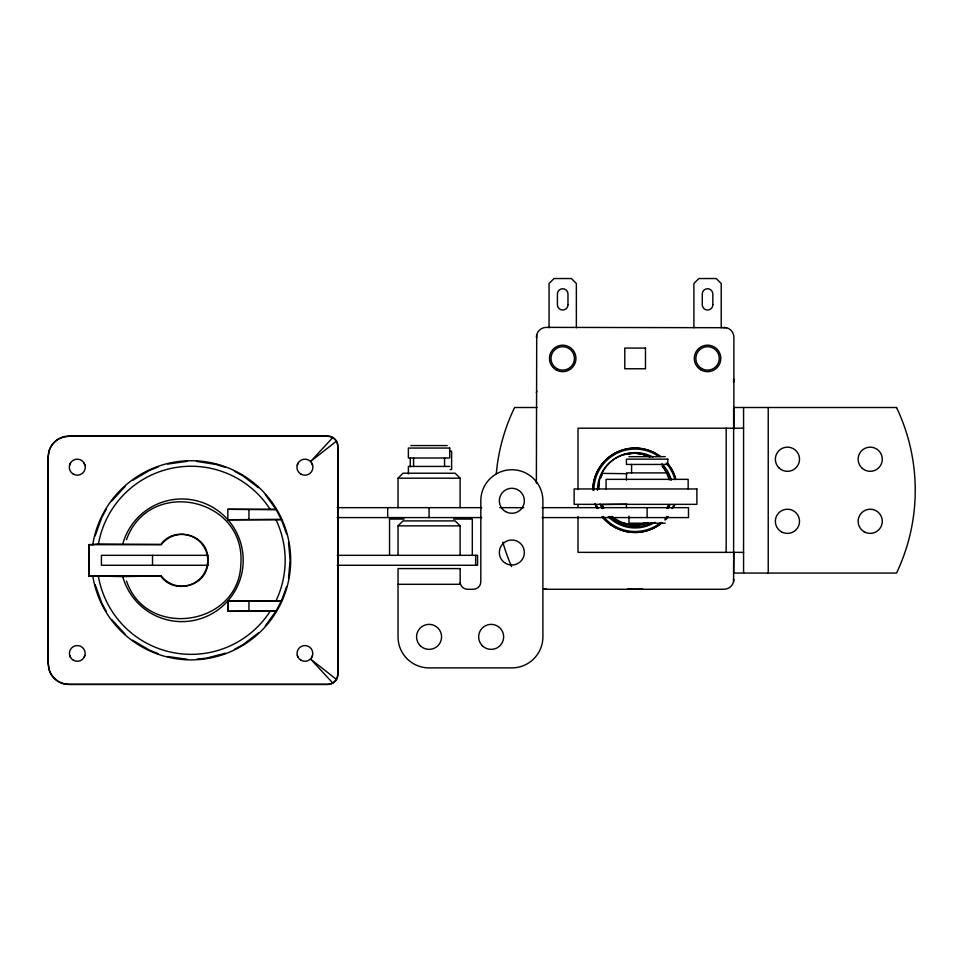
<?xml version="1.0" encoding="UTF-8"?>
<svg xmlns="http://www.w3.org/2000/svg" width="963" height="963" viewBox="0 0 963 963"><rect width="100%" height="100%" fill="white"/><g stroke="black" fill="none" stroke-linecap="round" stroke-linejoin="round"><path stroke-width="1.44" d="M265.27 625.926L275.899 611.288L227.858 611.288L227.858 600.864L229.543 598.878A61.319 61.319 0 0 0 229.543 521.717L227.87 519.743L227.858 509.307L275.948 509.222L265.27 494.669M626.407 507.657L626.419 504.756M626.456 480.128L626.468 472.893L667.804 472.893M48.15 456.823L48.86 451.466A20.692 20.692 0 0 1 68.842 436.131L327.926 436.131C333.246 436.107 337.893 440.753 337.857 446.074L337.857 674.533C337.893 679.842 333.246 684.488 327.926 684.464L68.842 684.464A20.692 20.692 0 0 1 48.86 669.129L48.15 663.772L48.15 456.823L48.294 663.627L49.005 668.984A20.692 20.692 0 0 0 63.63 683.61L68.987 684.32L327.781 684.32C333.102 684.344 337.748 679.697 337.712 674.389L337.712 446.218C337.748 440.898 333.102 436.251 327.781 436.275L68.987 436.275L63.63 436.985L58.635 439.056A20.692 20.692 0 0 0 48.294 456.968M536.716 334.739L536.379 483.125M733.878 379.53L733.541 382.094A9.931 9.931 0 0 0 733.878 379.53L733.433 379.53M733.541 581.917L733.878 552.281M288.527 578.077L290.14 560.297L288.527 542.518M536.379 392.772L536.824 391.11M95.108 535.958L101.741 517.625L106.375 509.03M286.529 586.78L281.485 600.768L275.899 611.288M69.685 465.141L70.48 463.251M84.094 657.356L84.876 655.454M297.326 465.141L298.109 463.251M311.723 657.356L312.518 655.454M126.526 539.581C149.072 476.781 245.878 497.414 240.858 563.957C239.173 626.082 146.28 639.95 126.526 581.014M601.947 473.363L626.997 473.712M92.761 575.958L123.589 576.596L161.182 575.814A25.869 25.869 0 0 0 199.281 579.437A25.869 25.869 0 0 0 199.281 541.158A25.869 25.869 0 0 0 161.182 544.781L88.897 544.637L88.897 575.958L92.761 575.958A99.574 99.574 0 0 0 245.36 643.79A99.574 99.574 0 0 0 245.36 476.805A99.574 99.574 0 0 0 92.761 544.637L88.897 544.637M275.948 509.222L281.485 519.827L286.529 533.815M111.828 500.941L124.997 486.556M92.761 544.637L97.251 544.011L160.965 544.348C172.955 526.99 203.037 533.057 207.334 553.725A26.302 26.302 0 0 1 207.346 566.858C203.049 587.526 172.955 593.617 160.965 576.247M122.758 543.999A61.319 61.319 0 0 1 227.858 519.731L280.678 519.31M332.753 437.611L310.58 461.518L336.532 441.102M88.897 575.958L161.182 575.814M227.858 611.288L275.659 610.855M398.032 507.657L398.032 478.19L403.003 473.218L455.15 473.218L460.121 478.19L460.121 507.657M398.044 555.326L398.044 525.858L403.003 520.899L455.15 520.899L460.121 525.858L460.121 555.326M258.445 632.908L242.917 644.692L234.358 649.387M132.569 480.417L149.349 470.498L158.401 466.826M225.378 653.203L206.515 658.126L196.813 659.161M167.755 464.058L187.063 461.349M281.485 600.768L227.858 600.864A61.319 61.319 0 0 1 122.758 576.584M536.824 337.315L536.379 337.315A9.931 9.931 0 0 1 546.31 327.372L726.511 327.721M537.113 407.505L514.615 407.505A189.458 189.458 0 0 0 496.294 473.748M743.568 428.198L578.017 428.198L578.017 489.529M410.864 445.568L447.229 445.568M449.986 451.202L451.623 451.202L451.623 469.583L449.986 469.583M628.899 456.667L665.313 456.667M449.697 466.429L408.384 466.429L408.384 473.94M398.032 478.19L460.121 478.19M626.913 504.179L601.947 504.528A35.92 35.92 0 0 0 603.897 508.055M337.194 507.657L481.705 507.657M499.749 507.657L523.812 507.657M542.097 507.657L688.497 507.657L688.497 517.588L542.097 517.588M227.858 509.307L275.659 509.74M337.194 517.588L481.705 517.588M404.075 519.081L389.546 519.081L389.546 555.326M453.585 519.081L472.315 519.081L472.315 555.326M227.87 519.743L281.485 519.827M665.18 523.21L628.983 523.21L628.983 516.144M398.044 525.858L460.121 525.858M743.568 552.353L578.017 552.353L578.017 516.457M208.128 555.326L101.416 555.326L101.416 565.269L208.128 565.269M337.255 555.326L477.552 555.326L477.552 565.269L337.255 565.269M733.433 579.341L733.878 579.341A9.931 9.931 0 0 1 723.947 589.272L546.31 589.272A9.931 9.931 0 0 1 543.746 588.935L546.31 588.826M398.032 584.3L460.121 584.3M227.858 600.864L280.678 601.297M187.063 659.246L167.755 656.537M196.813 461.433L216.073 464.467L225.39 467.392M158.389 653.769L149.349 650.097L132.569 640.178M234.37 471.22L242.917 475.903L258.445 487.687M124.997 634.039L111.828 619.654M336.532 679.493L310.58 659.077L332.753 682.984M106.375 611.565L101.741 602.982L95.108 584.649M311.723 463.251L312.518 465.141M297.326 655.454L298.109 657.356M84.094 463.251L84.876 465.141M69.685 655.454L70.48 657.356M768.233 407.505L768.233 573.057M743.568 407.505L743.568 573.057M733.878 429.089L733.878 337.315A9.931 9.931 0 0 0 723.947 327.372L723.947 327.817M726.186 428.198L726.186 552.353M721.215 327.733L721.215 283.507L716.243 278.536L698.861 278.536L693.902 283.507L693.902 327.733M688.16 488.951L688.16 479.345L606.052 479.345L606.052 488.951M647.112 507.657L647.112 517.588M631.584 464.443L631.584 472.893M578.017 504.492L578.017 507.477M576.356 327.733L576.356 283.507L571.396 278.536L554.014 278.536L549.042 283.507L549.042 327.733M475.638 555.326L475.638 565.269M444.557 457.991L444.557 466.429M429.077 507.657L429.077 517.588M413.572 457.991L413.572 466.429M410.238 458.268L410.238 466.754M387.692 507.657L387.692 517.588M248.948 509.74L248.948 519.31M248.948 601.297L248.948 610.855M227.882 600.876L227.882 611.264M152.527 555.326L152.527 565.269M89.041 544.781L89.041 575.814M674.353 505.214A42.131 42.131 0 0 1 673.318 507.718M667.6 516.926A42.131 42.131 0 0 1 664.879 519.948M661.87 522.692A42.131 42.131 0 0 1 602.332 516.926M596.615 507.718A42.131 42.131 0 0 1 595.567 505.214M592.847 489.264A42.131 42.131 0 0 1 660.269 456.594M667.166 463.107A42.131 42.131 0 0 1 675.436 478.551M674.75 504.865A42.216 42.216 0 0 1 673.727 507.369M668.129 516.601A42.216 42.216 0 0 1 665.457 519.647M661.449 523.282A42.216 42.216 0 0 1 602.128 516.601M597.096 508.596A42.216 42.216 0 0 1 595.062 503.577M592.919 490.275A42.216 42.216 0 0 1 660.389 456.45M668.129 463.961A42.216 42.216 0 0 1 675.605 478.274M642.526 588.995A98.996 98.996 0 0 1 627.732 588.995M673.209 506.057A41.216 41.216 0 0 1 672.102 508.5M666.998 516.433A41.216 41.216 0 0 1 665.216 518.455M660.221 522.981A41.216 41.216 0 0 1 603.259 516.433M598.155 508.5A41.216 41.216 0 0 1 597.048 506.057M593.906 490.275A41.216 41.216 0 0 1 658.03 456.005M666.119 463.095A41.216 41.216 0 0 1 674.943 479.61M669.742 505.13A37.665 37.665 0 0 1 668.057 508.56M655.057 522.235A37.665 37.665 0 0 1 608.267 516.686M602.2 508.56A37.665 37.665 0 0 1 600.033 503.95M597.469 490.275A37.665 37.665 0 0 1 652.854 457.04M661.978 463.865A37.665 37.665 0 0 1 671.428 480.224M668.43 505.021A36.425 36.425 0 0 1 666.865 508.151M651.975 522.572A36.425 36.425 0 0 1 609.796 516.445M603.392 508.151A36.425 36.425 0 0 1 601.827 505.021M598.721 489.108A36.425 36.425 0 0 1 599.383 483.318M600.948 477.696A36.425 36.425 0 0 1 602.32 474.47M643.236 454.765A36.425 36.425 0 0 1 649.869 456.98M662.087 465.791A36.425 36.425 0 0 1 670.043 479.911M648.171 522.5A34.764 34.764 0 0 1 615.55 518.997M614.334 518.142A34.764 34.764 0 0 1 612.035 516.264M511.594 566.521A189.458 189.458 0 0 1 502.818 542.157M646.173 522.861A35.92 35.92 0 0 1 611.914 517.035M598.384 488.951A35.92 35.92 0 0 1 649.893 456.582M662.4 466.549A35.92 35.92 0 0 1 669.032 479.718M275.972 519.743A94.073 94.073 0 0 1 275.972 600.864M270.146 611.288A94.073 94.073 0 0 1 98.455 576.596M98.455 543.999A94.073 94.073 0 0 1 270.146 509.307M624.024 454.524L634.87 453.031L644.644 454.536L633.823 453.031L623.964 454.548M644.644 523.354L634.786 524.871L624.012 523.366L634.316 524.871L644.56 523.378M645.475 348.076L624.782 348.076L624.782 368.769L645.475 368.769L645.475 348.076M896.529 407.505L733.625 407.505L733.625 573.057L896.529 573.057A192.48 192.48 0 0 0 896.529 407.505M449.697 448.06L408.384 448.06L408.384 457.991L449.697 457.991L449.697 448.06M667.804 459.146L626.407 459.146L626.468 464.443L667.804 464.443L667.804 459.146M696.875 488.951L574.141 488.951L574.141 504.347L696.875 504.347L696.875 488.951M460.121 568.579L398.032 568.579L398.032 636.868A31.045 31.045 0 0 0 429.077 667.901L511.859 667.901A31.045 31.045 0 0 0 542.891 636.868L542.891 500.784A31.045 31.045 0 0 0 511.859 469.739A31.045 31.045 0 0 0 480.814 500.784L480.814 581.821A7.451 7.451 0 0 1 473.363 589.272L467.573 589.272A7.451 7.451 0 0 1 460.182 582.784L460.182 584.36L460.121 568.579M712.837 304.741L712.837 294.028A5.284 5.284 0 0 0 707.552 288.744A5.284 5.284 0 0 0 702.28 294.028L702.28 304.741A5.284 5.284 0 0 0 707.552 310.026A5.284 5.284 0 0 0 712.837 304.741M567.977 304.741L567.977 294.028A5.284 5.284 0 0 0 562.705 288.744A5.284 5.284 0 0 0 557.421 294.028L557.421 304.741A5.284 5.284 0 0 0 562.705 310.026A5.284 5.284 0 0 0 567.977 304.741M556.843 368.564A11.725 11.725 0 0 0 574.417 358.417A11.725 11.725 0 0 0 556.843 348.269A11.725 11.725 0 0 0 556.843 368.564M700.932 369.888A13.241 13.241 0 0 0 720.806 358.417A13.241 13.241 0 0 0 700.932 346.945A13.241 13.241 0 0 0 700.932 369.888M556.084 369.888A13.241 13.241 0 0 0 575.946 358.417A13.241 13.241 0 0 0 556.084 346.945A13.241 13.241 0 0 0 556.084 369.888M701.702 368.564A11.725 11.725 0 0 0 719.277 358.417A11.725 11.725 0 0 0 701.702 348.269A11.725 11.725 0 0 0 701.702 368.564M778.886 467.777A12.086 12.086 0 0 0 799.109 462.36A12.086 12.086 0 0 0 784.303 447.566A12.086 12.086 0 0 0 778.886 467.777M861.668 467.777A12.086 12.086 0 0 0 881.879 462.36A12.086 12.086 0 0 0 867.085 447.566A12.086 12.086 0 0 0 861.668 467.777M781.39 531.781A12.086 12.086 0 0 0 799.519 521.32A12.086 12.086 0 0 0 781.39 510.847A12.086 12.086 0 0 0 781.39 531.781M864.172 531.781A12.086 12.086 0 0 0 882.289 521.32A12.086 12.086 0 0 0 864.172 510.847A12.086 12.086 0 0 0 864.172 531.781M505.599 511.606A12.495 12.495 0 0 0 524.354 500.784A12.495 12.495 0 0 0 505.599 489.962A12.495 12.495 0 0 0 505.599 511.606M420.241 645.704A12.495 12.495 0 0 0 441.15 640.094A12.495 12.495 0 0 0 425.839 624.794A12.495 12.495 0 0 0 420.241 645.704M505.599 563.343A12.495 12.495 0 0 0 524.354 552.521A12.495 12.495 0 0 0 505.599 541.688A12.495 12.495 0 0 0 505.599 563.343M482.319 645.704A12.495 12.495 0 0 0 503.228 640.094A12.495 12.495 0 0 0 487.928 624.794A12.495 12.495 0 0 0 482.319 645.704M300.986 660.233A7.86 7.86 0 0 0 312.782 653.42A7.86 7.86 0 0 0 300.986 646.606A7.86 7.86 0 0 0 300.986 660.233M73.357 660.233A7.86 7.86 0 0 0 85.153 653.42A7.86 7.86 0 0 0 73.357 646.606A7.86 7.86 0 0 0 73.357 660.233M73.284 474.109A8.005 8.005 0 0 0 85.298 467.175A8.005 8.005 0 0 0 73.284 460.242A8.005 8.005 0 0 0 73.284 474.109M300.913 474.109A8.005 8.005 0 0 0 312.927 467.175A8.005 8.005 0 0 0 300.913 460.242A8.005 8.005 0 0 0 300.913 474.109"/></g></svg>
